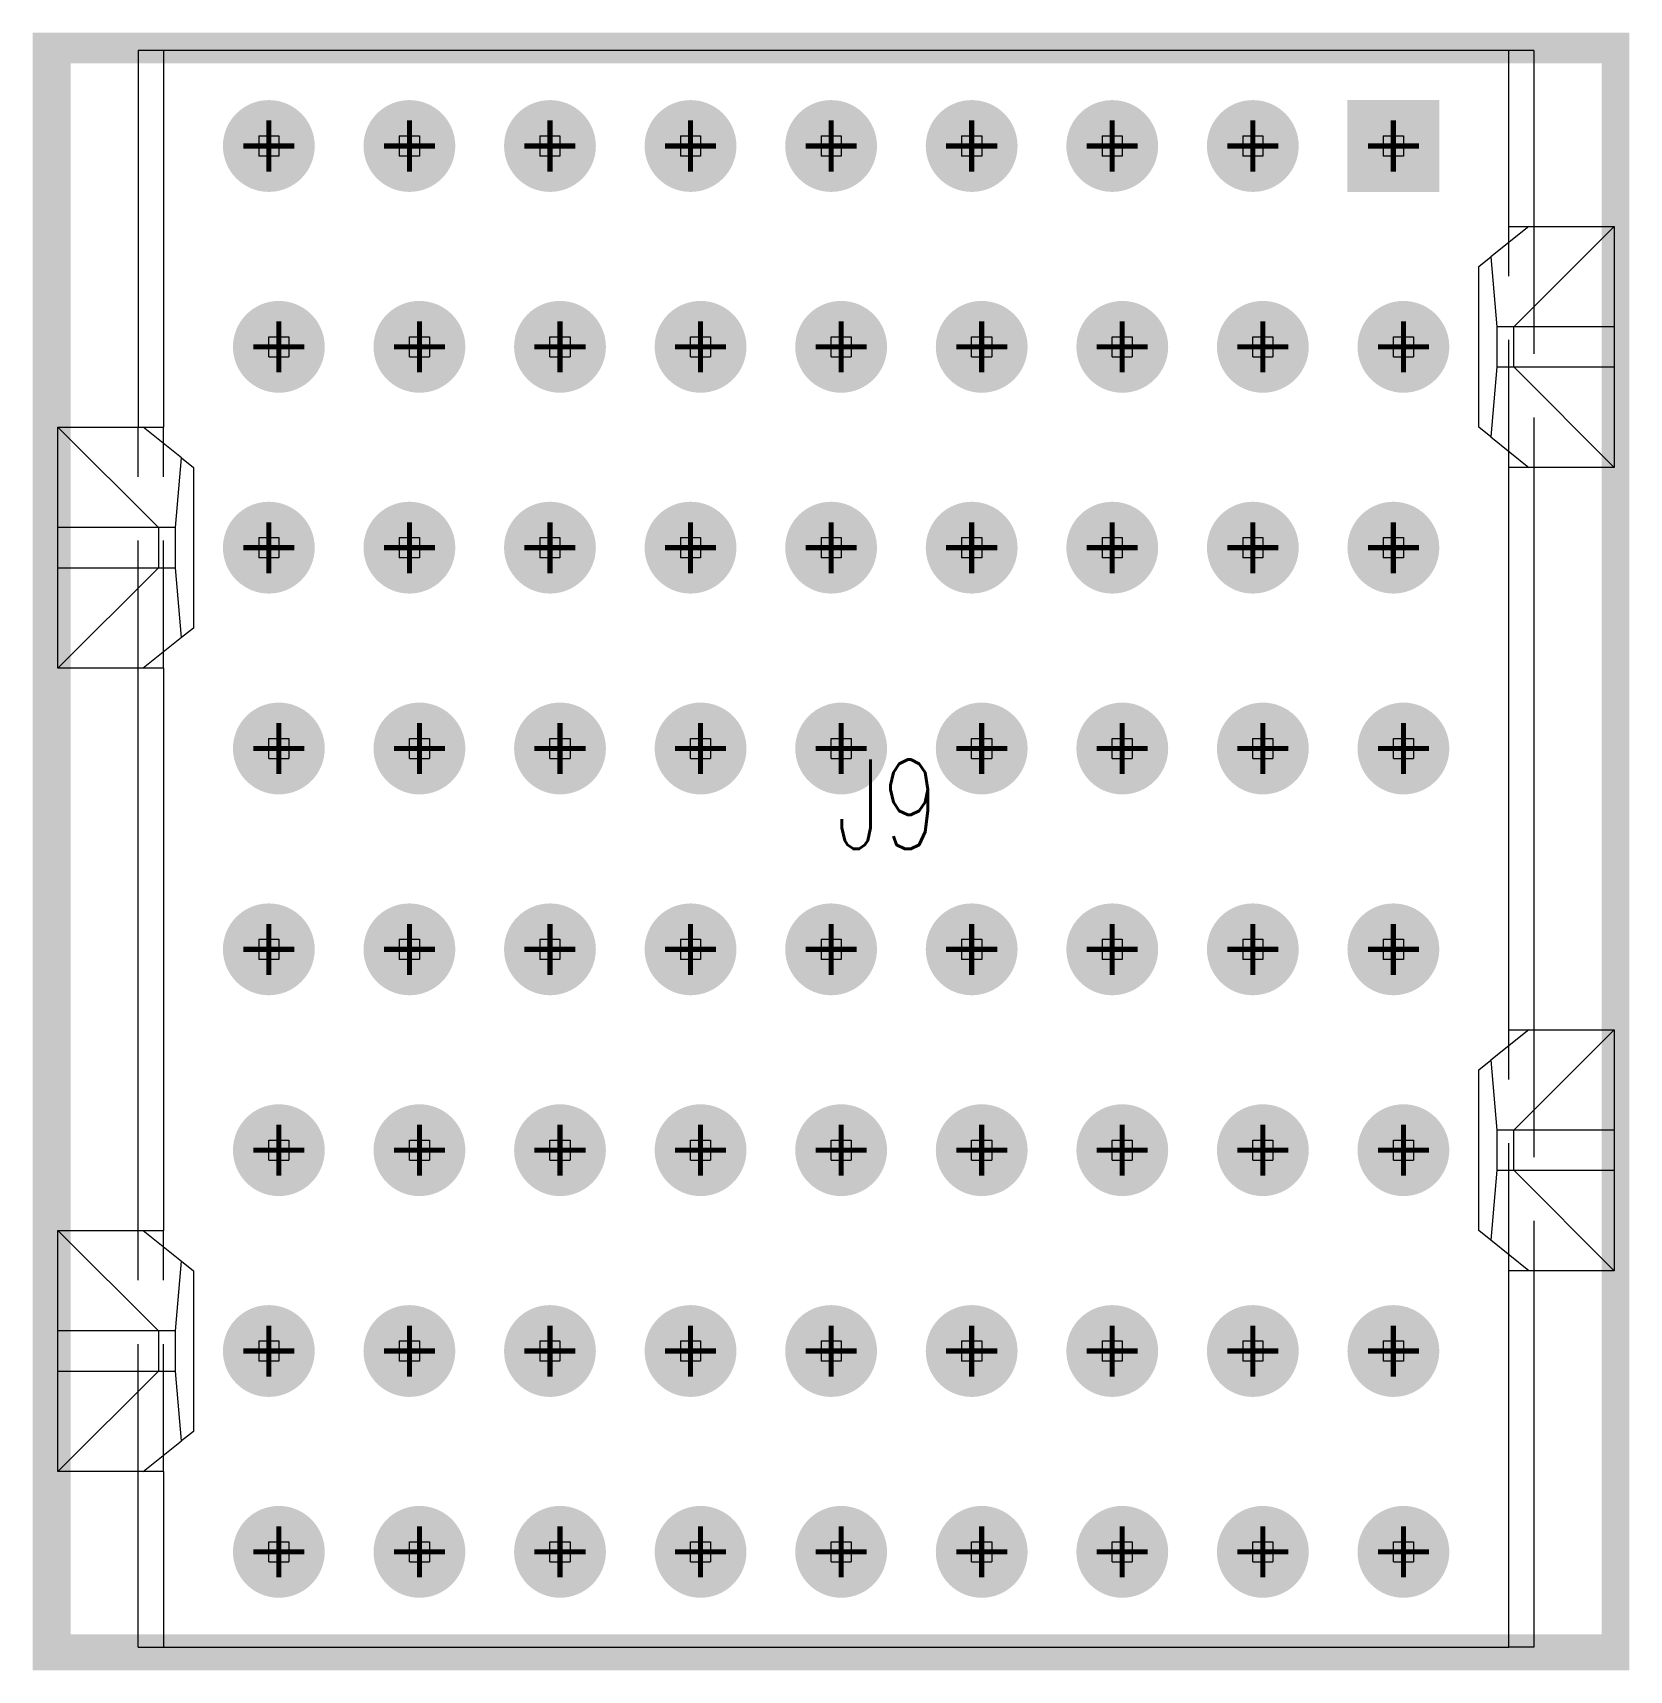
# Model space of a CAD drawing. Header units: millimetres. Extents: x 5 to 1395, y 5 to 415.
# Drawn here: x 1016.54 to 1032.44, y 111.28 to 127.59 of the extents above; entities that cross this region are included whole.
import ezdxf

# ---------------------------------------------------------------- set-up
doc = ezdxf.new("R2010")
doc.units = ezdxf.units.MM
doc.linetypes.add('HIDDEN', pattern=[1.905, 1.27, -0.635])
for name, color, linetype in [('DRIL_PLTE_THRU_01', 16, 'Continuous'), ('DRIL_PLTE_THRU_02', 146, 'Continuous'), ('DRIL_PLTE_THRU_03', 56, 'Continuous'), ('DRIL_PLTE_THRU_04', 216, 'Continuous'), ('DRIL_PLTE_THRU_05', 34, 'Continuous'), ('DRIL_PLTE_THRU_06', 96, 'Continuous'), ('DRIL_PLTE_THRU_07', 171, 'Continuous'), ('DRIL_PLTE_THRU_08', 176, 'Continuous'), ('DRIL_SYMBOL', 2, 'Continuous'), ('PADS_BOT', 5, 'Continuous'), ('PADS_INNER', 1, 'Continuous'), ('PADS_TOP', 1, 'Continuous'), ('PART_NAME_01', 1, 'Continuous'), ('PART_TOP_2DLINE_26', 5, 'Continuous')]:
    doc.layers.add(name, color=color, linetype=linetype)
doc.styles.add('W0$127', font='simplex', dxfattribs={"width": 0.75})

# ---------------------------------------------------------------- blocks, each defined once
blk = doc.blocks.new('SMOOTH_0$254')
at = {"const_width": 0.127}
blk.add_lwpolyline([(-0.0635, 0, 1), (0.0635, 0, 1)], format="xyb", close=True, dxfattribs=at)
blk = doc.blocks.new('PART_BODY_TOP_9')
at = {"layer": 'PART_TOP_2DLINE_26', "const_width": 0.254}
for points in [[(-8.0518, 7.874), (8.001, 7.874), (8.001, -7.7724), (-8.0518, -7.7724)], [(-7.95, -7.75), (7.95, -7.75), (7.95, 7.75), (-7.95, 7.75)]]:
    blk.add_lwpolyline(points, close=True, dxfattribs=at)
at = {"layer": 'PART_TOP_2DLINE_26'}
for p in [(-8.0518, 7.874), (8.001, 7.874), (-7.95, 7.75), (7.95, 7.75), (-8.0518, -7.7724), (-7.95, -7.75), (7.95, -7.75), (8.001, -7.7724)]:
    blk.add_blockref('SMOOTH_0$254', p, dxfattribs=at)
blk = doc.blocks.new('DRIL_SYMBOL_0$50038')
at = {"layer": 'DRIL_SYMBOL', "const_width": 0.0508}
for points in [[(0, -0.254), (0, 0.254)], [(-0.254, 0), (0.254, 0)]]:
    blk.add_lwpolyline(points, dxfattribs=at)
blk = doc.blocks.new('DRIL_HOLE_0$50038')
at = {"const_width": 0.25}
blk.add_lwpolyline([(-0.125, 0, 1), (0.125, 0, 1)], format="xyb", close=True, dxfattribs=at)
blk.add_blockref('DRIL_SYMBOL_0$50038', (0, 0))
blk = doc.blocks.new('PAD_8')
at = {"const_width": 0.4572}
blk.add_lwpolyline([(0, -0.2286, 1), (0, 0.2286, 1)], format="xyb", close=True, dxfattribs=at)
blk = doc.blocks.new('STK_TOP_163')
at = {"layer": 'DRIL_PLTE_THRU_01'}
blk.add_blockref('DRIL_HOLE_0$50038', (0, 0), dxfattribs=at)
at = {"layer": 'DRIL_PLTE_THRU_02'}
blk.add_blockref('DRIL_HOLE_0$50038', (0, 0), dxfattribs=at)
at = {"layer": 'DRIL_PLTE_THRU_03'}
blk.add_blockref('DRIL_HOLE_0$50038', (0, 0), dxfattribs=at)
at = {"layer": 'DRIL_PLTE_THRU_04'}
blk.add_blockref('DRIL_HOLE_0$50038', (0, 0), dxfattribs=at)
at = {"layer": 'DRIL_PLTE_THRU_05'}
blk.add_blockref('DRIL_HOLE_0$50038', (0, 0), dxfattribs=at)
at = {"layer": 'DRIL_PLTE_THRU_06'}
blk.add_blockref('DRIL_HOLE_0$50038', (0, 0), dxfattribs=at)
at = {"layer": 'DRIL_PLTE_THRU_07'}
blk.add_blockref('DRIL_HOLE_0$50038', (0, 0), dxfattribs=at)
at = {"layer": 'DRIL_PLTE_THRU_08'}
blk.add_blockref('DRIL_HOLE_0$50038', (0, 0), dxfattribs=at)
at = {"layer": 'PADS_BOT'}
blk.add_blockref('PAD_8', (0, 0), dxfattribs=at)
at = {"layer": 'PADS_INNER'}
blk.add_blockref('PAD_8', (0, 0), dxfattribs=at)
at = {"layer": 'PADS_TOP'}
blk.add_blockref('PAD_8', (0, 0), dxfattribs=at)
blk = doc.blocks.new('PAD_10')
at = {"const_width": 0.9144}
blk.add_lwpolyline([(-0.4572, 0), (0.4572, 0)], dxfattribs=at)
blk = doc.blocks.new('STK_TOP_164')
at = {"layer": 'DRIL_PLTE_THRU_01'}
blk.add_blockref('DRIL_HOLE_0$50038', (0, 0), dxfattribs=at)
at = {"layer": 'DRIL_PLTE_THRU_02'}
blk.add_blockref('DRIL_HOLE_0$50038', (0, 0), dxfattribs=at)
at = {"layer": 'DRIL_PLTE_THRU_03'}
blk.add_blockref('DRIL_HOLE_0$50038', (0, 0), dxfattribs=at)
at = {"layer": 'DRIL_PLTE_THRU_04'}
blk.add_blockref('DRIL_HOLE_0$50038', (0, 0), dxfattribs=at)
at = {"layer": 'DRIL_PLTE_THRU_05'}
blk.add_blockref('DRIL_HOLE_0$50038', (0, 0), dxfattribs=at)
at = {"layer": 'DRIL_PLTE_THRU_06'}
blk.add_blockref('DRIL_HOLE_0$50038', (0, 0), dxfattribs=at)
at = {"layer": 'DRIL_PLTE_THRU_07'}
blk.add_blockref('DRIL_HOLE_0$50038', (0, 0), dxfattribs=at)
at = {"layer": 'DRIL_PLTE_THRU_08'}
blk.add_blockref('DRIL_HOLE_0$50038', (0, 0), dxfattribs=at)
at = {"layer": 'PADS_BOT'}
blk.add_blockref('PAD_10', (0, 0), dxfattribs=at)
at = {"layer": 'PADS_INNER'}
blk.add_blockref('PAD_10', (0, 0), dxfattribs=at)
at = {"layer": 'PADS_TOP'}
blk.add_blockref('PAD_10', (0, 0), dxfattribs=at)
blk = doc.blocks.new('SYM_TOP_11')
for name, p in [('PART_BODY_TOP_9', (0, 0)), ('STK_TOP_163', (-5, 5.65)), ('STK_TOP_163', (-1, 5.65)), ('STK_TOP_163', (3, 5.65)), ('STK_TOP_163', (7, 5.65)), ('STK_TOP_163', (-7, 5.55)), ('STK_TOP_163', (-3, 5.55)), ('STK_TOP_163', (1, 5.55)), ('STK_TOP_163', (5, 5.55)), ('STK_TOP_163', (-7, 4.15)), ('STK_TOP_163', (-5, 4.25)), ('STK_TOP_163', (-3, 4.15)), ('STK_TOP_163', (-1, 4.25)), ('STK_TOP_163', (1, 4.15)), ('STK_TOP_163', (3, 4.25)), ('STK_TOP_163', (5, 4.15)), ('STK_TOP_163', (7, 4.25)), ('STK_TOP_163', (-5, 2.85)), ('STK_TOP_163', (-1, 2.85)), ('STK_TOP_163', (3, 2.85)), ('STK_TOP_163', (7, 2.85)), ('STK_TOP_163', (-7, 2.75)), ('STK_TOP_163', (-3, 2.75)), ('STK_TOP_163', (1, 2.75)), ('STK_TOP_163', (5, 2.75)), ('STK_TOP_163', (-7, 1.35)), ('STK_TOP_163', (-5, 1.45)), ('STK_TOP_163', (-3, 1.35)), ('STK_TOP_163', (-1, 1.45)), ('STK_TOP_163', (1, 1.35)), ('STK_TOP_163', (3, 1.45)), ('STK_TOP_163', (5, 1.35)), ('STK_TOP_163', (7, 1.45)), ('STK_TOP_163', (-5, 0.05)), ('STK_TOP_163', (-1, 0.05)), ('STK_TOP_163', (3, 0.05)), ('STK_TOP_163', (7, 0.05)), ('STK_TOP_163', (-7, -0.05)), ('STK_TOP_163', (-3, -0.05)), ('STK_TOP_163', (1, -0.05)), ('STK_TOP_163', (5, -0.05)), ('STK_TOP_163', (-5, -1.35)), ('STK_TOP_163', (-1, -1.35)), ('STK_TOP_163', (3, -1.35)), ('STK_TOP_163', (7, -1.35)), ('STK_TOP_163', (-7, -1.45)), ('STK_TOP_163', (-3, -1.45)), ('STK_TOP_163', (1, -1.45)), ('STK_TOP_163', (5, -1.45)), ('STK_TOP_163', (-7, -2.85)), ('STK_TOP_163', (-5, -2.75)), ('STK_TOP_163', (-3, -2.85)), ('STK_TOP_163', (-1, -2.75)), ('STK_TOP_163', (1, -2.85)), ('STK_TOP_163', (3, -2.75)), ('STK_TOP_163', (5, -2.85)), ('STK_TOP_163', (7, -2.75)), ('STK_TOP_163', (-5, -4.15)), ('STK_TOP_163', (-1, -4.15)), ('STK_TOP_163', (3, -4.15)), ('STK_TOP_163', (7, -4.15)), ('STK_TOP_163', (-7, -4.25)), ('STK_TOP_163', (-3, -4.25)), ('STK_TOP_163', (1, -4.25)), ('STK_TOP_163', (5, -4.25)), ('STK_TOP_163', (-7, -5.65)), ('STK_TOP_163', (-5, -5.55)), ('STK_TOP_163', (-3, -5.65)), ('STK_TOP_163', (-1, -5.55)), ('STK_TOP_163', (1, -5.65)), ('STK_TOP_163', (3, -5.55)), ('STK_TOP_163', (5, -5.65)), ('STK_TOP_164', (7, -5.55))]:
    blk.add_blockref(name, p)
blk = doc.blocks.new('PART_TOP_56')
blk.add_blockref('SYM_TOP_11', (0, 0))
at = {"layer": 'PART_NAME_01', "style": 'W0$127', "width": 0.75}
blk.add_text('J9', height=0.889, rotation=270, dxfattribs=at).set_placement((0, 0))
blk = doc.blocks.new('q')
at = {"rotation": 90}
blk.add_blockref('PART_TOP_56', (1024.545, 119.459), dxfattribs=at)

msp = doc.modelspace()

# ---------------------------------------------------------------- linework, layer by layer
at = {"color": 7, "linetype": 'Continuous', "lineweight": 15}
for p, q in [((1017.5948, 127.4088), (1017.5948, 123.6588)), ((1017.8448, 127.4088), (1017.5948, 127.4088)), ((1017.8448, 127.4088), (1017.8448, 123.6588)), ((1031.2448, 127.4088), (1017.8448, 127.4088)), ((1031.2448, 125.6588), (1031.2448, 127.4088)), ((1031.4948, 127.4088), (1031.2448, 127.4088)), ((1031.4948, 127.4088), (1031.4948, 125.6588)), ((1031.4448, 125.6588), (1031.064, 125.3541)), ((1031.2448, 125.6588), (1031.4448, 125.6588)), ((1032.2948, 125.6588), (1031.2948, 124.6588)), ((1031.4448, 125.6588), (1032.2948, 125.6588)), ((1032.2948, 125.6588), (1032.2948, 124.6588)), ((1030.9448, 125.2588), (1031.064, 125.3541)), ((1030.9448, 123.6588), (1030.9448, 125.2588)), ((1031.064, 125.3541), (1031.1248, 124.6588)), ((1031.1248, 124.6588), (1031.1248, 124.2588)), ((1031.2948, 124.6588), (1031.1248, 124.6588)), ((1031.2948, 124.2588), (1031.2948, 124.6588)), ((1032.2948, 124.6588), (1031.2948, 124.6588)), ((1032.2948, 124.6588), (1032.2948, 124.2588)), ((1031.1248, 124.2588), (1031.064, 123.5634)), ((1031.1248, 124.2588), (1031.2948, 124.2588)), ((1031.2948, 124.2588), (1032.2948, 123.2588)), ((1031.2948, 124.2588), (1032.2948, 124.2588)), ((1032.2948, 124.2588), (1032.2948, 123.2588)), ((1017.7948, 122.6588), (1016.7948, 123.6588)), ((1016.7948, 122.6588), (1016.7948, 123.6588)), ((1016.7948, 123.6588), (1017.6448, 123.6588)), ((1018.0256, 123.3541), (1017.6448, 123.6588)), ((1017.6448, 123.6588), (1017.8448, 123.6588)), ((1031.064, 123.5634), (1030.9448, 123.6588)), ((1031.064, 123.5634), (1031.4448, 123.2588)), ((1017.9648, 122.6588), (1018.0256, 123.3541)), ((1018.0256, 123.3541), (1018.1448, 123.2588)), ((1018.1448, 123.2588), (1018.1448, 121.6588)), ((1031.2448, 117.6588), (1031.2448, 123.2588)), ((1031.4448, 123.2588), (1031.2448, 123.2588)), ((1032.2948, 123.2588), (1031.4448, 123.2588)), ((1031.4948, 123.2588), (1031.4948, 117.6588)), ((1016.7948, 122.2588), (1016.7948, 122.6588)), ((1017.7948, 122.6588), (1016.7948, 122.6588)), ((1017.7948, 122.6588), (1017.7948, 122.2588)), ((1017.9648, 122.6588), (1017.7948, 122.6588)), ((1017.9648, 122.2588), (1017.9648, 122.6588)), ((1016.7948, 121.2588), (1016.7948, 122.2588)), ((1016.7948, 121.2588), (1017.7948, 122.2588)), ((1016.7948, 122.2588), (1017.7948, 122.2588)), ((1017.7948, 122.2588), (1017.9648, 122.2588)), ((1018.0256, 121.5634), (1017.9648, 122.2588)), ((1018.1448, 121.6588), (1018.0256, 121.5634)), ((1018.0256, 121.5634), (1017.6448, 121.2588)), ((1017.6448, 121.2588), (1016.7948, 121.2588)), ((1017.5948, 115.6588), (1017.5948, 121.2588)), ((1017.8448, 121.2588), (1017.6448, 121.2588)), ((1017.8448, 121.2588), (1017.8448, 115.6588)), ((1031.4448, 117.6588), (1031.064, 117.3541)), ((1031.2448, 117.6588), (1031.4448, 117.6588)), ((1032.2948, 117.6588), (1031.2948, 116.6588)), ((1031.4448, 117.6588), (1032.2948, 117.6588)), ((1032.2948, 117.6588), (1032.2948, 116.6588)), ((1030.9448, 117.2588), (1031.064, 117.3541)), ((1030.9448, 115.6588), (1030.9448, 117.2588)), ((1031.064, 117.3541), (1031.1248, 116.6588)), ((1031.1248, 116.6588), (1031.1248, 116.2588)), ((1031.2948, 116.6588), (1031.1248, 116.6588)), ((1031.2948, 116.2588), (1031.2948, 116.6588)), ((1032.2948, 116.6588), (1031.2948, 116.6588)), ((1032.2948, 116.6588), (1032.2948, 116.2588)), ((1031.1248, 116.2588), (1031.064, 115.5634)), ((1031.1248, 116.2588), (1031.2948, 116.2588)), ((1031.2948, 116.2588), (1032.2948, 116.2588)), ((1031.2948, 116.2588), (1032.2948, 115.2588)), ((1032.2948, 116.2588), (1032.2948, 115.2588)), ((1016.7948, 115.6588), (1017.6448, 115.6588)), ((1017.7948, 114.6588), (1016.7948, 115.6588)), ((1016.7948, 114.6588), (1016.7948, 115.6588)), ((1017.6448, 115.6588), (1018.0256, 115.3541)), ((1017.6448, 115.6588), (1017.8448, 115.6588)), ((1031.064, 115.5634), (1030.9448, 115.6588)), ((1031.4448, 115.2588), (1031.064, 115.5634)), ((1017.9648, 114.6588), (1018.0256, 115.3541)), ((1018.0256, 115.3541), (1018.1448, 115.2588)), ((1018.1448, 115.2588), (1018.1448, 113.6588)), ((1031.2448, 111.5088), (1031.2448, 115.2588)), ((1031.4448, 115.2588), (1031.2448, 115.2588)), ((1032.2948, 115.2588), (1031.4448, 115.2588)), ((1031.4948, 115.2588), (1031.4948, 111.5088)), ((1016.7948, 114.2588), (1016.7948, 114.6588)), ((1017.7948, 114.6588), (1016.7948, 114.6588)), ((1017.9648, 114.6588), (1017.7948, 114.6588)), ((1017.7948, 114.6588), (1017.7948, 114.2588)), ((1017.9648, 114.2588), (1017.9648, 114.6588)), ((1016.7948, 113.2588), (1017.7948, 114.2588)), ((1016.7948, 114.2588), (1017.7948, 114.2588)), ((1016.7948, 113.2588), (1016.7948, 114.2588)), ((1017.7948, 114.2588), (1017.9648, 114.2588)), ((1018.0256, 113.5634), (1017.9648, 114.2588)), ((1018.1448, 113.6588), (1018.0256, 113.5634)), ((1017.6448, 113.2588), (1018.0256, 113.5634)), ((1017.6448, 113.2588), (1016.7948, 113.2588)), ((1017.5948, 111.5088), (1017.5948, 113.2588)), ((1017.8448, 113.2588), (1017.6448, 113.2588)), ((1017.8448, 113.2588), (1017.8448, 111.5088)), ((1017.5948, 111.5088), (1017.8448, 111.5088)), ((1017.8448, 111.5088), (1031.2448, 111.5088)), ((1031.4948, 111.5088), (1031.2448, 111.5088))]:
    msp.add_line(p, q, dxfattribs=at)
at = {"color": 7, "linetype": 'HIDDEN', "lineweight": 0}
for p, q in [((1018.7948, 126.5588), (1018.9948, 126.5588)), ((1018.7948, 126.5588), (1018.7948, 126.3588)), ((1018.9948, 126.5588), (1018.9948, 126.3588)), ((1020.1948, 126.5588), (1020.3948, 126.5588)), ((1020.1948, 126.5588), (1020.1948, 126.3588)), ((1020.3948, 126.5588), (1020.3948, 126.3588)), ((1021.5948, 126.5588), (1021.7948, 126.5588)), ((1021.5948, 126.5588), (1021.5948, 126.3588)), ((1021.7948, 126.5588), (1021.7948, 126.3588)), ((1022.9948, 126.5588), (1023.1948, 126.5588)), ((1022.9948, 126.5588), (1022.9948, 126.3588)), ((1023.1948, 126.5588), (1023.1948, 126.3588)), ((1024.3948, 126.5588), (1024.5948, 126.5588)), ((1024.3948, 126.5588), (1024.3948, 126.3588)), ((1024.5948, 126.5588), (1024.5948, 126.3588)), ((1025.7948, 126.5588), (1025.9948, 126.5588)), ((1025.7948, 126.5588), (1025.7948, 126.3588)), ((1025.9948, 126.5588), (1025.9948, 126.3588)), ((1027.1948, 126.5588), (1027.3948, 126.5588)), ((1027.1948, 126.5588), (1027.1948, 126.3588)), ((1027.3948, 126.5588), (1027.3948, 126.3588)), ((1028.5948, 126.5588), (1028.7948, 126.5588)), ((1028.5948, 126.5588), (1028.5948, 126.3588)), ((1028.7948, 126.5588), (1028.7948, 126.3588)), ((1029.9948, 126.5588), (1030.1948, 126.5588)), ((1029.9948, 126.5588), (1029.9948, 126.3588)), ((1030.1948, 126.5588), (1030.1948, 126.3588)), ((1018.9948, 126.3588), (1018.7948, 126.3588)), ((1020.3948, 126.3588), (1020.1948, 126.3588)), ((1021.7948, 126.3588), (1021.5948, 126.3588)), ((1023.1948, 126.3588), (1022.9948, 126.3588)), ((1024.5948, 126.3588), (1024.3948, 126.3588)), ((1025.9948, 126.3588), (1025.7948, 126.3588)), ((1027.3948, 126.3588), (1027.1948, 126.3588)), ((1028.7948, 126.3588), (1028.5948, 126.3588)), ((1030.1948, 126.3588), (1029.9948, 126.3588)), ((1031.2448, 123.2588), (1031.2448, 125.6588)), ((1031.4948, 125.6588), (1031.4948, 123.2588)), ((1018.8948, 124.5588), (1019.0948, 124.5588)), ((1018.8948, 124.3588), (1018.8948, 124.5588)), ((1019.0948, 124.5588), (1019.0948, 124.3588)), ((1020.2948, 124.3588), (1020.2948, 124.5588)), ((1020.2948, 124.5588), (1020.4948, 124.5588)), ((1020.4948, 124.5588), (1020.4948, 124.3588)), ((1021.6948, 124.5588), (1021.8948, 124.5588)), ((1021.6948, 124.3588), (1021.6948, 124.5588)), ((1021.8948, 124.5588), (1021.8948, 124.3588)), ((1023.0948, 124.5588), (1023.2948, 124.5588)), ((1023.0948, 124.3588), (1023.0948, 124.5588)), ((1023.2948, 124.5588), (1023.2948, 124.3588)), ((1024.4948, 124.5588), (1024.6948, 124.5588)), ((1024.4948, 124.3588), (1024.4948, 124.5588)), ((1024.6948, 124.5588), (1024.6948, 124.3588)), ((1025.8948, 124.5588), (1026.0948, 124.5588)), ((1025.8948, 124.3588), (1025.8948, 124.5588)), ((1026.0948, 124.5588), (1026.0948, 124.3588)), ((1027.2948, 124.5588), (1027.4948, 124.5588)), ((1027.2948, 124.3588), (1027.2948, 124.5588)), ((1027.4948, 124.5588), (1027.4948, 124.3588)), ((1028.6948, 124.3588), (1028.6948, 124.5588)), ((1028.6948, 124.5588), (1028.8948, 124.5588)), ((1028.8948, 124.5588), (1028.8948, 124.3588)), ((1030.0948, 124.3588), (1030.0948, 124.5588)), ((1030.0948, 124.5588), (1030.2948, 124.5588)), ((1030.2948, 124.5588), (1030.2948, 124.3588)), ((1018.8948, 124.3588), (1019.0948, 124.3588)), ((1020.2948, 124.3588), (1020.4948, 124.3588)), ((1021.6948, 124.3588), (1021.8948, 124.3588)), ((1023.0948, 124.3588), (1023.2948, 124.3588)), ((1024.4948, 124.3588), (1024.6948, 124.3588)), ((1025.8948, 124.3588), (1026.0948, 124.3588)), ((1027.2948, 124.3588), (1027.4948, 124.3588)), ((1028.6948, 124.3588), (1028.8948, 124.3588)), ((1030.0948, 124.3588), (1030.2948, 124.3588)), ((1017.5948, 121.2588), (1017.5948, 123.6588)), ((1017.8448, 121.2588), (1017.8448, 123.6588)), ((1018.7948, 122.5588), (1018.9948, 122.5588)), ((1018.7948, 122.5588), (1018.7948, 122.3588)), ((1018.9948, 122.5588), (1018.9948, 122.3588)), ((1020.1948, 122.5588), (1020.3948, 122.5588)), ((1020.1948, 122.5588), (1020.1948, 122.3588)), ((1020.3948, 122.5588), (1020.3948, 122.3588)), ((1021.5948, 122.5588), (1021.7948, 122.5588)), ((1021.5948, 122.5588), (1021.5948, 122.3588)), ((1021.7948, 122.5588), (1021.7948, 122.3588)), ((1022.9948, 122.5588), (1023.1948, 122.5588)), ((1022.9948, 122.5588), (1022.9948, 122.3588)), ((1023.1948, 122.5588), (1023.1948, 122.3588)), ((1024.3948, 122.5588), (1024.3948, 122.3588)), ((1024.3948, 122.5588), (1024.5948, 122.5588)), ((1024.5948, 122.5588), (1024.5948, 122.3588)), ((1025.7948, 122.5588), (1025.7948, 122.3588)), ((1025.7948, 122.5588), (1025.9948, 122.5588)), ((1025.9948, 122.5588), (1025.9948, 122.3588)), ((1027.1948, 122.5588), (1027.1948, 122.3588)), ((1027.1948, 122.5588), (1027.3948, 122.5588)), ((1027.3948, 122.5588), (1027.3948, 122.3588)), ((1028.5948, 122.5588), (1028.7948, 122.5588)), ((1028.5948, 122.5588), (1028.5948, 122.3588)), ((1028.7948, 122.5588), (1028.7948, 122.3588)), ((1029.9948, 122.5588), (1030.1948, 122.5588)), ((1029.9948, 122.5588), (1029.9948, 122.3588)), ((1030.1948, 122.5588), (1030.1948, 122.3588)), ((1018.9948, 122.3588), (1018.7948, 122.3588)), ((1020.3948, 122.3588), (1020.1948, 122.3588)), ((1021.7948, 122.3588), (1021.5948, 122.3588)), ((1023.1948, 122.3588), (1022.9948, 122.3588)), ((1024.5948, 122.3588), (1024.3948, 122.3588)), ((1025.9948, 122.3588), (1025.7948, 122.3588)), ((1027.3948, 122.3588), (1027.1948, 122.3588)), ((1028.7948, 122.3588), (1028.5948, 122.3588)), ((1030.1948, 122.3588), (1029.9948, 122.3588)), ((1018.8948, 120.3588), (1018.8948, 120.5588)), ((1018.8948, 120.5588), (1019.0948, 120.5588)), ((1019.0948, 120.5588), (1019.0948, 120.3588)), ((1020.2948, 120.3588), (1020.2948, 120.5588)), ((1020.2948, 120.5588), (1020.4948, 120.5588)), ((1020.4948, 120.5588), (1020.4948, 120.3588)), ((1021.6948, 120.3588), (1021.6948, 120.5588)), ((1021.6948, 120.5588), (1021.8948, 120.5588)), ((1021.8948, 120.5588), (1021.8948, 120.3588)), ((1023.0948, 120.3588), (1023.0948, 120.5588)), ((1023.0948, 120.5588), (1023.2948, 120.5588)), ((1023.2948, 120.5588), (1023.2948, 120.3588)), ((1024.4948, 120.3588), (1024.4948, 120.5588)), ((1024.4948, 120.5588), (1024.6948, 120.5588)), ((1024.6948, 120.5588), (1024.6948, 120.3588)), ((1025.8948, 120.5588), (1026.0948, 120.5588)), ((1025.8948, 120.3588), (1025.8948, 120.5588)), ((1026.0948, 120.5588), (1026.0948, 120.3588)), ((1027.2948, 120.5588), (1027.4948, 120.5588)), ((1027.2948, 120.3588), (1027.2948, 120.5588)), ((1027.4948, 120.5588), (1027.4948, 120.3588)), ((1028.6948, 120.5588), (1028.8948, 120.5588)), ((1028.6948, 120.3588), (1028.6948, 120.5588)), ((1028.8948, 120.5588), (1028.8948, 120.3588)), ((1030.0948, 120.3588), (1030.0948, 120.5588)), ((1030.0948, 120.5588), (1030.2948, 120.5588)), ((1030.2948, 120.5588), (1030.2948, 120.3588)), ((1018.8948, 120.3588), (1019.0948, 120.3588)), ((1020.2948, 120.3588), (1020.4948, 120.3588)), ((1021.6948, 120.3588), (1021.8948, 120.3588)), ((1023.0948, 120.3588), (1023.2948, 120.3588)), ((1024.4948, 120.3588), (1024.6948, 120.3588)), ((1025.8948, 120.3588), (1026.0948, 120.3588)), ((1027.2948, 120.3588), (1027.4948, 120.3588)), ((1028.6948, 120.3588), (1028.8948, 120.3588)), ((1030.0948, 120.3588), (1030.2948, 120.3588)), ((1018.7948, 118.5588), (1018.9948, 118.5588)), ((1018.7948, 118.5588), (1018.7948, 118.3588)), ((1018.9948, 118.5588), (1018.9948, 118.3588)), ((1020.1948, 118.5588), (1020.3948, 118.5588)), ((1020.1948, 118.5588), (1020.1948, 118.3588)), ((1020.3948, 118.5588), (1020.3948, 118.3588)), ((1021.5948, 118.5588), (1021.7948, 118.5588)), ((1021.5948, 118.5588), (1021.5948, 118.3588)), ((1021.7948, 118.5588), (1021.7948, 118.3588)), ((1022.9948, 118.5588), (1023.1948, 118.5588)), ((1022.9948, 118.5588), (1022.9948, 118.3588)), ((1023.1948, 118.5588), (1023.1948, 118.3588)), ((1024.3948, 118.5588), (1024.5948, 118.5588)), ((1024.3948, 118.5588), (1024.3948, 118.3588)), ((1024.5948, 118.5588), (1024.5948, 118.3588)), ((1025.7948, 118.5588), (1025.9948, 118.5588)), ((1025.7948, 118.5588), (1025.7948, 118.3588)), ((1025.9948, 118.5588), (1025.9948, 118.3588)), ((1027.1948, 118.5588), (1027.1948, 118.3588)), ((1027.1948, 118.5588), (1027.3948, 118.5588)), ((1027.3948, 118.5588), (1027.3948, 118.3588)), ((1028.5948, 118.5588), (1028.5948, 118.3588)), ((1028.5948, 118.5588), (1028.7948, 118.5588)), ((1028.7948, 118.5588), (1028.7948, 118.3588)), ((1029.9948, 118.5588), (1029.9948, 118.3588)), ((1029.9948, 118.5588), (1030.1948, 118.5588)), ((1030.1948, 118.5588), (1030.1948, 118.3588)), ((1018.9948, 118.3588), (1018.7948, 118.3588)), ((1020.3948, 118.3588), (1020.1948, 118.3588)), ((1021.7948, 118.3588), (1021.5948, 118.3588)), ((1023.1948, 118.3588), (1022.9948, 118.3588)), ((1024.5948, 118.3588), (1024.3948, 118.3588)), ((1025.9948, 118.3588), (1025.7948, 118.3588)), ((1027.3948, 118.3588), (1027.1948, 118.3588)), ((1028.7948, 118.3588), (1028.5948, 118.3588)), ((1030.1948, 118.3588), (1029.9948, 118.3588)), ((1031.2448, 115.2588), (1031.2448, 117.6588)), ((1031.4948, 117.6588), (1031.4948, 115.2588)), ((1018.8948, 116.3588), (1018.8948, 116.5588)), ((1018.8948, 116.5588), (1019.0948, 116.5588)), ((1019.0948, 116.5588), (1019.0948, 116.3588)), ((1020.2948, 116.3588), (1020.2948, 116.5588)), ((1020.2948, 116.5588), (1020.4948, 116.5588)), ((1020.4948, 116.5588), (1020.4948, 116.3588)), ((1021.6948, 116.5588), (1021.8948, 116.5588)), ((1021.6948, 116.3588), (1021.6948, 116.5588)), ((1021.8948, 116.5588), (1021.8948, 116.3588)), ((1023.0948, 116.3588), (1023.0948, 116.5588)), ((1023.0948, 116.5588), (1023.2948, 116.5588)), ((1023.2948, 116.5588), (1023.2948, 116.3588)), ((1024.4948, 116.5588), (1024.6948, 116.5588)), ((1024.4948, 116.3588), (1024.4948, 116.5588)), ((1024.6948, 116.5588), (1024.6948, 116.3588)), ((1025.8948, 116.5588), (1026.0948, 116.5588)), ((1025.8948, 116.3588), (1025.8948, 116.5588)), ((1026.0948, 116.5588), (1026.0948, 116.3588)), ((1027.2948, 116.5588), (1027.4948, 116.5588)), ((1027.2948, 116.3588), (1027.2948, 116.5588)), ((1027.4948, 116.5588), (1027.4948, 116.3588)), ((1028.6948, 116.5588), (1028.8948, 116.5588)), ((1028.6948, 116.3588), (1028.6948, 116.5588)), ((1028.8948, 116.5588), (1028.8948, 116.3588)), ((1030.0948, 116.5588), (1030.2948, 116.5588)), ((1030.0948, 116.3588), (1030.0948, 116.5588)), ((1030.2948, 116.5588), (1030.2948, 116.3588)), ((1018.8948, 116.3588), (1019.0948, 116.3588)), ((1020.2948, 116.3588), (1020.4948, 116.3588)), ((1021.6948, 116.3588), (1021.8948, 116.3588)), ((1023.0948, 116.3588), (1023.2948, 116.3588)), ((1024.4948, 116.3588), (1024.6948, 116.3588)), ((1025.8948, 116.3588), (1026.0948, 116.3588)), ((1027.2948, 116.3588), (1027.4948, 116.3588)), ((1028.6948, 116.3588), (1028.8948, 116.3588)), ((1030.0948, 116.3588), (1030.2948, 116.3588)), ((1017.5948, 113.2588), (1017.5948, 115.6588)), ((1017.8448, 113.2588), (1017.8448, 115.6588)), ((1018.7948, 114.5588), (1018.7948, 114.3588)), ((1018.7948, 114.5588), (1018.9948, 114.5588)), ((1018.9948, 114.5588), (1018.9948, 114.3588)), ((1020.1948, 114.5588), (1020.3948, 114.5588)), ((1020.1948, 114.5588), (1020.1948, 114.3588)), ((1020.3948, 114.5588), (1020.3948, 114.3588)), ((1021.5948, 114.5588), (1021.7948, 114.5588)), ((1021.5948, 114.5588), (1021.5948, 114.3588)), ((1021.7948, 114.5588), (1021.7948, 114.3588)), ((1022.9948, 114.5588), (1023.1948, 114.5588)), ((1022.9948, 114.5588), (1022.9948, 114.3588)), ((1023.1948, 114.5588), (1023.1948, 114.3588)), ((1024.3948, 114.5588), (1024.5948, 114.5588)), ((1024.3948, 114.5588), (1024.3948, 114.3588)), ((1024.5948, 114.5588), (1024.5948, 114.3588)), ((1025.7948, 114.5588), (1025.9948, 114.5588)), ((1025.7948, 114.5588), (1025.7948, 114.3588)), ((1025.9948, 114.5588), (1025.9948, 114.3588)), ((1027.1948, 114.5588), (1027.3948, 114.5588)), ((1027.1948, 114.5588), (1027.1948, 114.3588)), ((1027.3948, 114.5588), (1027.3948, 114.3588)), ((1028.5948, 114.5588), (1028.7948, 114.5588)), ((1028.5948, 114.5588), (1028.5948, 114.3588)), ((1028.7948, 114.5588), (1028.7948, 114.3588)), ((1029.9948, 114.5588), (1030.1948, 114.5588)), ((1029.9948, 114.5588), (1029.9948, 114.3588)), ((1030.1948, 114.5588), (1030.1948, 114.3588)), ((1018.9948, 114.3588), (1018.7948, 114.3588)), ((1020.3948, 114.3588), (1020.1948, 114.3588)), ((1021.7948, 114.3588), (1021.5948, 114.3588)), ((1023.1948, 114.3588), (1022.9948, 114.3588)), ((1024.5948, 114.3588), (1024.3948, 114.3588)), ((1025.9948, 114.3588), (1025.7948, 114.3588)), ((1027.3948, 114.3588), (1027.1948, 114.3588)), ((1028.7948, 114.3588), (1028.5948, 114.3588)), ((1030.1948, 114.3588), (1029.9948, 114.3588)), ((1018.8948, 112.5588), (1019.0948, 112.5588)), ((1018.8948, 112.3588), (1018.8948, 112.5588)), ((1019.0948, 112.5588), (1019.0948, 112.3588)), ((1020.2948, 112.5588), (1020.4948, 112.5588)), ((1020.2948, 112.3588), (1020.2948, 112.5588)), ((1020.4948, 112.5588), (1020.4948, 112.3588)), ((1021.6948, 112.5588), (1021.8948, 112.5588)), ((1021.6948, 112.3588), (1021.6948, 112.5588)), ((1021.8948, 112.5588), (1021.8948, 112.3588)), ((1023.0948, 112.5588), (1023.2948, 112.5588)), ((1023.0948, 112.3588), (1023.0948, 112.5588)), ((1023.2948, 112.5588), (1023.2948, 112.3588)), ((1024.4948, 112.5588), (1024.6948, 112.5588)), ((1024.4948, 112.3588), (1024.4948, 112.5588)), ((1024.6948, 112.5588), (1024.6948, 112.3588)), ((1025.8948, 112.5588), (1026.0948, 112.5588)), ((1025.8948, 112.3588), (1025.8948, 112.5588)), ((1026.0948, 112.5588), (1026.0948, 112.3588)), ((1027.2948, 112.5588), (1027.4948, 112.5588)), ((1027.2948, 112.3588), (1027.2948, 112.5588)), ((1027.4948, 112.5588), (1027.4948, 112.3588)), ((1028.6948, 112.3588), (1028.6948, 112.5588)), ((1028.6948, 112.5588), (1028.8948, 112.5588)), ((1028.8948, 112.5588), (1028.8948, 112.3588)), ((1030.0948, 112.3588), (1030.0948, 112.5588)), ((1030.0948, 112.5588), (1030.2948, 112.5588)), ((1030.2948, 112.5588), (1030.2948, 112.3588)), ((1018.8948, 112.3588), (1019.0948, 112.3588)), ((1020.2948, 112.3588), (1020.4948, 112.3588)), ((1021.6948, 112.3588), (1021.8948, 112.3588)), ((1023.0948, 112.3588), (1023.2948, 112.3588)), ((1024.4948, 112.3588), (1024.6948, 112.3588)), ((1025.8948, 112.3588), (1026.0948, 112.3588)), ((1027.2948, 112.3588), (1027.4948, 112.3588)), ((1028.6948, 112.3588), (1028.8948, 112.3588)), ((1030.0948, 112.3588), (1030.2948, 112.3588))]:
    msp.add_line(p, q, dxfattribs=at)

# ---------------------------------------------------------------- block references
msp.add_blockref('q', (0, 0))

doc.saveas('drawing.dxf')
